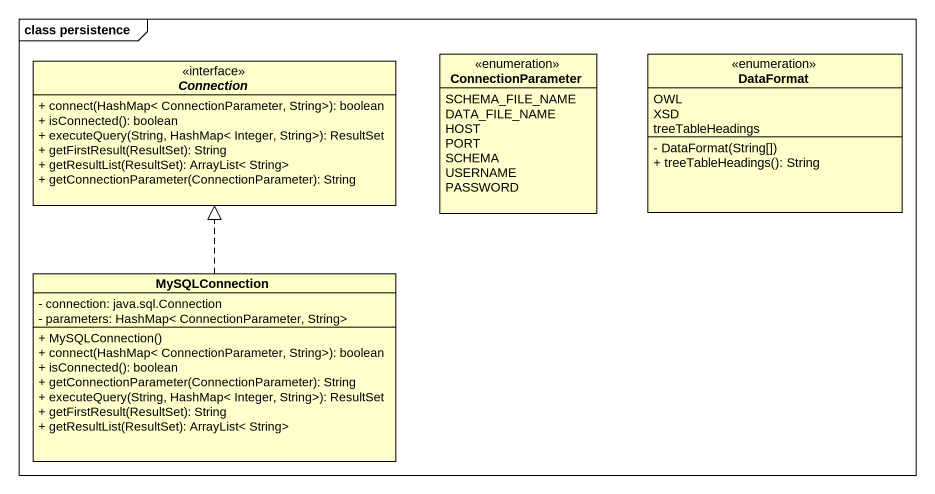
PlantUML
@startuml
mainframe class persistence
hide circle
hide empty members
skinparam classAttributeIconSize 0
interface Connection <<interface>> {
  + connect(HashMap< ConnectionParameter, String>): boolean
  + isConnected(): boolean
  + executeQuery(String, HashMap< Integer, String>): ResultSet
  + getFirstResult(ResultSet): String
  + getResultList(ResultSet): ArrayList< String>
  + getConnectionParameter(ConnectionParameter): String
}
enum ConnectionParameter {
  SCHEMA_FILE_NAME
  DATA_FILE_NAME
  HOST
  PORT
  SCHEMA
  USERNAME
  PASSWORD
}
enum DataFormat {
  OWL
  XSD
  treeTableHeadings
  - DataFormat(String[])
  + treeTableHeadings(): String
}
class MySQLConnection {
  - connection: java.sql.Connection
  - parameters: HashMap< ConnectionParameter, String>
  + MySQLConnection()
  + connect(HashMap< ConnectionParameter, String>): boolean
  + isConnected(): boolean
  + getConnectionParameter(ConnectionParameter): String
  + executeQuery(String, HashMap< Integer, String>): ResultSet
  + getFirstResult(ResultSet): String
  + getResultList(ResultSet): ArrayList< String>
}
MySQLConnection .up.|> Connection
@enduml
